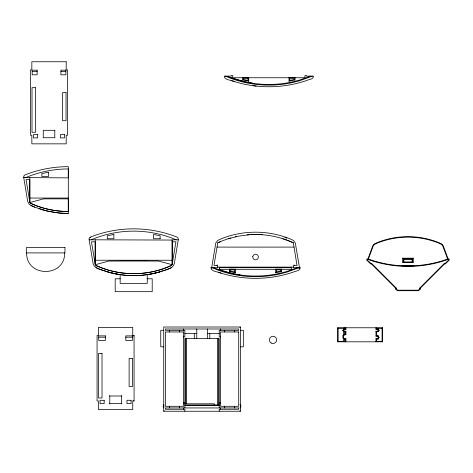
<?xml version="1.0" encoding="UTF-8"?>
<svg xmlns="http://www.w3.org/2000/svg" width="473" height="473" viewBox="0 0 473 473"><rect width="100%" height="100%" fill="white"/><g stroke="black" fill="none" stroke-linecap="round" stroke-linejoin="round"><path stroke-width="0.71" d="M29.811 198.045L68.301 198.045L68.295 211.484A90.579 90.579 0 0 1 33.057 204.348L30.509 203.224L29.811 201.953L29.811 179.604L26.068 179.604L29.9 202.503L30.509 203.224L32.909 204.336A66.971 47.353 0 0 0 42.458 207.818M221.187 273.205C218.088 271.378 211.36 272.123 210.934 267.7L217.793 267.7L217.066 264.892L217.066 265.554L214.074 265.554L214.074 264.892L217.757 242.844L220.306 241.715M291.658 267.121L291.658 269.326L219.448 269.326L219.448 267.121M367.864 259.316L372.895 245.481L374.232 243.979L377.507 242.466A82.834 82.834 0 0 1 438.459 242.466L441.729 243.967L443.071 245.481L448.097 258.82L448.102 259.316L444.519 260.635A118.351 118.351 0 0 1 371.453 260.635L367.864 259.316C365.286 259.683 370.785 262.48 370.696 263.337L371.524 263.337L396.339 288.152L396.339 288.979L397.557 290.197L418.41 290.197L419.628 288.979L419.628 288.152L444.449 263.337L445.27 263.337L448.469 260.144L448.842 259.506L448.102 259.316M64.641 252.907C65.097 277.645 26.192 277.645 26.654 252.907M163.847 406.839L163.729 407.945L163.073 406.289L163.729 404.64L163.847 405.739M172.184 264.141L171.492 265.412L169.086 266.518A66.971 47.353 0 0 1 156.87 270.745M89.137 239.811L95.215 239.811L95.215 264.182L95.215 241.792L91.472 241.792L95.304 264.685L95.913 265.412L98.461 266.536A90.579 90.579 0 0 0 168.944 266.536L171.492 265.412L172.101 264.685L175.932 241.792L172.184 241.792M218.165 272.241A117.854 117.854 0 0 0 292.935 272.241C295.117 270.846 300.29 271.26 300.172 267.7L293.307 267.7L294.035 264.892L294.035 265.554L297.032 265.554L293.343 242.85C283.238 238.138 272.247 235.365 261.12 234.667A89.687 89.687 0 0 0 249.981 234.667L238.93 236.051L228.134 238.788A89.687 89.687 0 0 0 217.763 242.844M368.337 258.991L373.327 245.724L374.504 244.393L377.69 242.927A82.337 82.337 0 0 1 438.276 242.927L441.445 244.375L442.639 245.724L447.629 258.991M370.489 263.833L367.131 260.475L366.646 259.305L367.876 258.82L371.601 260.162A117.854 117.854 0 0 0 444.366 260.162L448.097 258.82L449.32 259.305L448.836 260.475L445.477 263.833L444.65 263.833L420.125 288.359L420.125 289.186L418.617 290.694L397.35 290.694L395.842 289.186L395.842 288.359L371.317 263.833L370.489 263.833L370.696 263.337M371.317 263.833L371.524 263.337M397.35 290.694L397.557 290.197M289.021 81.19L289.683 80.386L294.307 79.446L294.969 79.984L289.021 81.19L289.021 77.607L294.969 77.607L294.969 79.984M275.706 272.767L276.362 271.957L280.992 271.023L281.648 271.561L275.706 272.767L275.706 269.184L281.648 269.184L281.648 271.561M379.115 337.32L378.116 338.52L378.116 339.165L377.62 338.337L378.447 337.35L379.115 337.32L378.116 336.315L378.116 335.694L376.467 335.694L375.97 336.191L377.62 336.191L378.116 335.694M299.705 268.179L300.172 267.7M242.773 77.607L243.435 78.27L248.059 78.27L248.721 77.607L248.721 81.19L242.773 79.99L242.773 77.607L248.721 77.607M289.021 77.607L289.683 78.27L294.307 78.27L294.969 77.607M133.569 336.043L134.066 335.546L132.742 335.546L132.742 327.452L98.384 327.452L98.384 335.546L97.066 335.546L97.066 400.956L98.384 400.956L98.384 409.547L132.742 409.547L132.742 400.956L134.066 400.956L134.066 335.546M229.452 269.184L230.115 269.846L234.738 269.846L235.4 269.184L235.4 272.767L229.452 271.561L229.452 269.184L235.4 269.184M109.287 403.93L109.783 403.434L121.348 403.434L121.839 403.93M109.287 395.505L109.783 396.002L121.348 396.002L121.839 395.505M275.706 269.184L276.362 269.846L280.992 269.846L281.648 269.184M298.954 268.191L299.45 267.369L295.3 242.939L293.325 240.396L289.6 238.676A92.531 92.531 0 0 0 221.506 238.676L217.769 240.402L215.8 242.939L211.656 267.7M239.876 327.505L240.373 327.009L163.729 327.009L163.729 411.244L240.373 411.244L240.373 327.009M163.729 411.244L164.226 410.753M402.7 258.181L403.853 259.334L412.113 259.334L413.272 258.181L413.272 262.308L412.627 262.468L402.7 262.308L402.7 258.181L413.272 258.181M337.651 327.771L382.574 327.771L382.574 341.808L337.651 341.808L337.651 327.771L338.148 328.262L343.759 328.262L344.255 327.771L344.255 329.421L343.433 330.249L342.73 330.249L343.759 331.277L343.759 334.831L342.937 335.659L342.937 337.882L343.759 338.709L343.759 341.311L344.255 341.808L344.255 338.502L343.433 337.681L343.433 335.86L344.255 335.038L344.255 331.07L343.433 330.249M342.73 330.249L343.759 329.214L343.759 328.262M344.255 334.707L345.911 334.707L345.414 334.21L345.414 331.733L345.911 331.236L344.255 331.236M337.651 341.808L338.148 341.311L338.148 328.262M345.414 341.808L345.414 339.33L345.911 338.834L344.255 338.834M382.574 327.771L382.083 328.262L376.467 328.262L375.97 327.771L375.97 329.255L376.467 328.759L378.116 328.759L379.151 330.249L378.116 331.733L376.467 331.733L375.97 331.236L377.62 331.236L378.116 331.733M375.97 329.255L377.62 329.255L378.116 328.759M377.62 331.236L378.447 330.249L379.151 330.249M382.574 341.808L382.083 341.311L376.467 341.311L375.97 341.808L375.97 338.668L377.62 338.668M403.853 261.977L403.339 262.468L403.339 258.82L412.627 258.82L412.627 262.468L412.113 261.977L403.853 261.977L403.853 259.334M367.131 260.475L367.497 260.144M242.773 79.99L243.435 79.452L248.059 80.416L248.721 81.19M229.452 271.561L230.115 271.029L234.738 271.993L235.4 272.767M147.221 274.659A92.412 92.412 0 0 0 159.076 272.099C164.078 269.74 172.361 269.9 174.289 263.686L178.333 239.415L178.067 238.049L177.044 237.109A117.854 117.854 0 0 0 90.361 237.109L89.332 238.049L89.072 239.415L93.116 263.686C95.043 269.9 103.327 269.74 108.329 272.099A92.412 92.412 0 0 0 120.183 274.659M90.26 237.736L90.574 237.558M395.842 288.359L396.339 288.152M395.842 289.186L396.339 288.979M343.759 331.277L344.255 331.07M342.937 337.882L343.433 337.681M343.759 338.709L344.255 338.502M377.62 329.255L378.116 329.214M377.62 336.191L377.62 336.522L378.116 336.315M310.619 76.123L299.303 80.15L291.829 82.03A109.565 109.565 0 0 1 231.114 77.749L227.117 76.123M312.375 76.123L299.486 80.788L291.965 82.674A110.227 110.227 0 0 1 230.883 78.37L225.367 76.123M297.304 267.7L285.988 271.727L278.508 273.607A109.565 109.565 0 0 1 217.793 269.326L213.802 267.7M299.054 267.7L286.171 272.359L278.65 274.251A110.227 110.227 0 0 1 217.568 269.947L212.052 267.7M228.134 238.788L230.8 237.978M171.149 267.724A92.418 92.418 0 0 1 160.022 271.821L159.076 272.099A92.418 92.418 0 0 1 108.329 272.099L107.359 271.809A92.418 92.418 0 0 1 96.256 267.724M235.252 236.807L236.198 236.606M29.9 202.503L43.522 198.867L68.301 198.867M95.304 264.685L108.926 261.049L158.479 261.049L172.101 264.685M160.022 271.821L150.739 274.068L142.255 275.256A60.585 39.578 0 0 1 125.144 275.256L116.665 274.068L107.377 271.821M239.876 404.687L240.373 404.64L241.029 406.289L240.373 407.945L239.876 407.892M247.208 234.886L248.763 234.75M249.981 234.667L255.562 234.496A92.146 92.146 0 0 1 262.344 234.756M414.59 265.714L401.376 265.714M32.176 71.5L37.131 71.5M60.916 71.5L65.871 71.5M29.811 177.623L23.733 177.623L25.737 177.623A108.808 108.808 0 0 1 68.301 168.956L68.301 177.872L29.811 177.623L29.811 201.995M178.268 239.811L172.184 239.811L172.184 264.182L172.184 240.059L95.215 239.811M217.048 247.101L294.058 247.101M95.215 260.233L172.184 260.233M120.154 260.546L147.251 260.546M402.7 262.308L413.272 262.308M293.307 267.121L217.793 267.121L217.793 267.7M291.658 267.7L219.448 267.7L219.448 269.326M120.278 278.792L115.199 278.792L115.199 291.675L152.205 291.675L152.205 278.792L147.127 278.792M344.255 328.759L345.414 328.759L345.911 329.255L345.911 327.771M344.255 329.255L345.911 329.255M163.729 330.314L160.755 330.314L160.755 346.827L163.729 346.827M240.373 330.314L243.341 330.314L243.341 346.827L240.373 346.827M344.255 331.733L345.414 331.733M184.872 333.619L196.768 333.619M207.334 333.619L219.23 333.619M344.255 334.21L345.414 334.21M183.554 336.918L184.872 336.918L184.872 330.314L165.384 330.314L165.384 328.989L238.717 328.989L238.717 330.314L219.23 330.314L219.23 336.918L220.548 336.918M98.715 337.202L105.325 337.202M125.806 337.202L132.41 337.202M375.97 338.668L376.467 339.165L378.116 339.165M344.255 339.33L345.414 339.33M338.148 341.311L343.759 341.311M183.554 402.99L184.872 402.99M219.23 402.99L220.548 402.99M184.399 403.481L186.528 403.481L186.528 338.573M184.872 403.812L214.275 403.812L214.275 404.918M184.872 404.971L219.23 404.971M184.872 405.467L219.23 405.467M68.301 213.465L59.746 213.069L47.069 210.993L34.807 207.186L29.468 204.578L27.712 201.504L23.668 177.233L23.934 175.861L24.957 174.921A117.854 117.854 0 0 1 68.301 166.662L68.301 213.465A92.418 92.418 0 0 1 42.925 209.917L41.979 209.64M256.212 86.074L253.067 85.69M253.504 83.378L245.913 82.03L231.114 77.749M240.183 274.955L232.598 273.607L217.793 269.326M42.925 209.917L38.833 208.646M234.507 81.634C231.403 79.801 224.675 80.546 224.249 76.123L231.114 76.123L231.114 75.544L232.763 75.544L232.763 77.749L304.973 77.749L304.973 75.544L306.628 75.544L306.628 76.123L313.487 76.123C313.605 79.689 308.437 79.275 306.256 80.664A117.854 117.854 0 0 1 231.486 80.664M377.62 338.337L378.116 338.52M419.628 288.152L420.125 288.359M419.628 288.979L420.125 289.186M377.62 331.07L378.116 331.277M343.759 329.214L344.255 329.421M343.759 334.831L344.255 335.038M342.937 335.659L343.433 335.86M30.851 205.542L34.807 207.186M95.836 266.914L96.474 267.28M448.469 260.144L448.836 260.475M377.62 329.421L378.447 330.249M377.62 336.522L378.447 337.35M239.876 410.753L240.373 411.244M133.569 400.46L134.066 400.956M210.934 267.7L211.401 268.179M445.27 263.337L445.477 263.833M444.449 263.337L444.65 263.833M418.41 290.197L418.617 290.694M95.215 264.141L95.913 265.412L98.313 266.518A66.971 47.353 0 0 0 110.528 270.745M412.113 259.334L412.113 261.977M382.083 328.262L382.083 341.311M376.467 328.262L376.467 328.759M376.467 331.733L376.467 335.694M376.467 339.165L376.467 341.311M375.97 331.236L375.97 336.191M345.911 331.236L345.911 334.707M345.911 338.834L345.911 341.808M345.414 327.771L345.414 328.759M294.307 78.27L294.307 79.446M289.683 78.27L289.683 80.386M280.992 269.846L280.992 271.023M276.362 269.846L276.362 271.957M248.059 78.27L248.059 80.416M243.435 78.27L243.435 79.452M234.738 269.846L234.738 271.993M234.59 330.314L234.59 331.963M234.59 406.289L234.59 407.945M230.115 269.846L230.115 271.029M224.681 330.314L224.681 331.963M224.681 406.289L224.681 407.945M220.548 328.989L220.548 330.314M220.548 407.945L220.548 409.263M219.23 407.945L219.23 338.573L184.872 338.573L184.872 407.945M219.23 411.244L219.23 409.263L238.717 409.263L238.717 407.945L165.384 407.945L165.384 409.263L184.872 409.263L184.872 411.244M218.402 338.573L218.402 405.467M217.574 338.573L217.574 405.467M209.811 333.619L209.811 338.573M207.334 328.989L207.334 338.573M196.768 328.989L196.768 338.573M194.285 333.619L194.285 338.573M185.7 338.573L185.7 403.481M183.554 328.989L183.554 330.314M183.554 407.945L183.554 409.263M179.421 330.314L179.421 331.963M179.421 406.289L179.421 407.945M169.511 330.314L169.511 331.963M169.511 406.289L169.511 407.945M147.251 274.529L147.251 283.416L120.154 283.416L120.154 274.529M121.348 396.002L121.348 403.434M109.783 396.002L109.783 403.434M282.972 238.788A89.693 89.693 0 0 1 293.343 242.85M284.858 237.47A92.034 92.034 0 0 1 286.821 238.156M91.141 239.811A108.808 108.808 0 0 1 176.263 239.811M156.196 270.917A66.971 47.353 0 0 1 111.202 270.917M68.301 211.484A66.971 47.353 0 0 1 43.12 208.014M252.842 256.313L252.842 257.761A2.808 2.808 0 0 0 257.164 259.34A2.808 2.808 0 0 0 257.164 254.734A2.808 2.808 0 0 0 252.842 256.313M48.477 172.237L41.872 173.579L41.872 176.553L48.477 176.553L48.477 172.237M113.881 234.425L107.276 235.767L107.276 238.735L113.881 238.735L113.881 234.425M66.202 61.756L31.845 61.756L31.845 69.844L30.526 69.844L30.526 135.254L31.845 135.254L31.845 143.845L66.202 143.845L66.202 135.254L67.521 135.254L67.521 69.844L66.202 69.844L66.202 61.756M37.131 70.175L32.176 70.175L32.176 74.805L37.131 74.805L37.131 70.175M65.871 70.175L60.916 70.175L60.916 74.805L65.871 74.805L65.871 70.175M35.481 87.688L32.01 87.688L32.01 132.28L35.481 132.28L35.481 87.688M66.037 92.643L62.566 92.643L62.566 120.721L66.037 120.721L66.037 92.643M54.803 130.3L43.244 130.3L43.244 137.732L54.803 137.732L54.803 130.3M37.627 134.592L33.494 134.592L33.494 137.897L37.627 137.897L37.627 134.592M64.547 134.592L60.42 134.592L60.42 137.897L64.547 137.897L64.547 134.592M160.128 238.735L153.524 238.735L153.524 234.425L160.128 235.767L160.128 238.735M64.972 247.621L26.322 247.621L26.322 252.907L64.972 252.907L64.972 247.621M183.554 331.963L165.384 331.963L165.384 406.289L183.554 406.289L183.554 331.963M238.717 331.963L220.548 331.963L220.548 406.289L238.717 406.289L238.717 331.963M105.325 335.877L98.715 335.877L98.715 340.501L105.325 340.501L105.325 335.877M132.41 335.877L125.806 335.877L125.806 340.501L132.41 340.501L132.41 335.877M102.02 353.384L98.55 353.384L98.55 397.982L102.02 397.982L102.02 353.384M132.576 358.339L129.111 358.339L129.111 386.423L132.576 386.423L132.576 358.339M104.166 400.294L100.04 400.294L100.04 403.599L104.166 403.599L104.166 400.294M131.092 400.294L126.959 400.294L126.959 403.599L131.092 403.599L131.092 400.294M271.135 342.99A3.636 3.636 0 0 0 276.646 339.951A3.636 3.636 0 0 0 271.26 336.699A3.636 3.636 0 0 0 271.135 342.99"/></g></svg>
